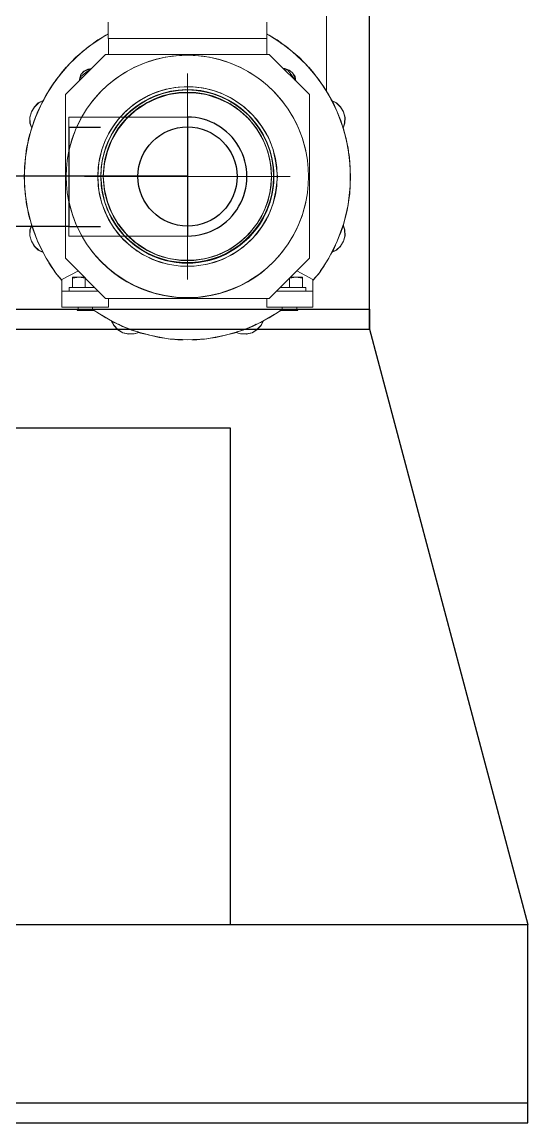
# Model space of a CAD drawing. Header units: inches. Extents: x 13 to 12015, y 11 to 4983.
# Drawn here: x 4611 to 4866, y 3334 to 3889 of the extents above; entities that cross this region are included whole.
import ezdxf

# ---------------------------------------------------------------- set-up
doc = ezdxf.new("R2010")
doc.units = ezdxf.units.IN
doc.header["$MEASUREMENT"] = 0
doc.layers.add('PDF _Геометрия', color=7, linetype='Continuous')

msp = doc.modelspace()

# ---------------------------------------------------------------- linework, layer by layer
for p, q in [((4786.39174, 3733.9176), (4786.39174, 4333.9176)), ((4694.72632, 3840.71697), (4694.72633, 3780.81021)), ((4634.81951, 3835.65763), (4650.85665, 3835.65764)), ((4634.81951, 3835.65763), (4634.81951, 3785.65763)), ((4694.57743, 3811.01755), (4194.57743, 3811.01755)), ((4634.81951, 3785.65763), (4574.35473, 3785.65763)), ((4634.81951, 3785.67897), (4650.85665, 3785.67897)), ((4366.38591, 3743.9176), (4786.39174, 3743.9176)), ((4786.39174, 3743.9176), (4786.39174, 3743.9176)), ((4786.39174, 3743.9176), (4786.39174, 3733.9176)), ((4194.57743, 3733.9176), (4786.39174, 3733.9176)), ((4786.39174, 3733.9176), (4866.38591, 3433.9176)), ((4194.57743, 3433.9176), (4866.38591, 3433.9176)), ((4866.38591, 3333.9176), (4866.38591, 3433.9176))]:
    msp.add_line(p, q)
for points in [[(4244.57743, 3433.9176), (4716.38591, 3433.9176), (4716.38591, 3683.9176), (4244.57743, 3683.9176)], [(4194.57743, 3333.9176), (4866.38591, 3333.9176), (4866.38591, 3343.9176), (4194.57743, 3343.9176)]]:
    msp.add_lwpolyline(points, close=True)
msp.add_circle((4694.72633, 3810.76359), 25)
msp.add_arc((4694.72633, 3810.76359), 29.95338, 270.0000062, 90.0000062)
at = {"layer": 'PDF _Геометрия', "lineweight": 9}
for points in [[(4764.76136, 3853.6209), (4764.76136, 3901.35623)], [(4734.62195, 3888.6384), (4734.62195, 3880.276), (4654.65656, 3880.276), (4654.65656, 3888.6384), (4654.65656, 3880.276), (4654.65656, 3888.6384), (4654.65656, 3880.276), (4734.62195, 3880.276)], [(4734.62188, 3880.276), (4734.62188, 3888.6384)], [(4654.65656, 3882.71511), (4653.61126, 3882.01825), (4645.5973, 3876.79175), (4638.28021, 3870.69417), (4631.65998, 3863.72551), (4625.91084, 3856.05998), (4621.20699, 3847.69759), (4617.37423, 3838.98677), (4614.58676, 3829.75329), (4613.01881, 3820.3456), (4612.32195, 3810.76369), (4612.49616, 3813.55115)], [(4654.65656, 3882.5409), (4649.43007, 3879.57922), (4641.76454, 3873.83008), (4634.79588, 3867.20985), (4628.6983, 3859.89276), (4623.47181, 3851.8788), (4619.11639, 3843.34219), (4615.80628, 3834.28292), (4613.54146, 3825.04945), (4612.49616, 3815.64176), (4612.49616, 3805.88563), (4613.54146, 3796.47794), (4615.80628, 3787.24447), (4619.11639, 3778.18521), (4623.47181, 3769.64859), (4628.6983, 3761.63464), (4631.31155, 3758.49874)], [(4643.68084, 3875.22375), (4645.59722, 3876.7917), (4647.68782, 3878.18543)], [(4644.02926, 3875.39796), (4645.5972, 3876.79169), (4647.51359, 3878.01121)], [(4651.1722, 3880.45021), (4653.61123, 3882.01816), (4654.65653, 3882.71503)], [(4651.1722, 3880.62442), (4653.61123, 3882.01815), (4654.65653, 3882.71502)], [(4654.8306, 3872.26204), (4654.8306, 3880.276), (4654.8306, 3872.43626)], [(4776.95643, 3810.7636), (4776.608, 3802.22699), (4775.21427, 3793.69038), (4772.94945, 3785.32799), (4769.81356, 3777.31403), (4765.98079, 3769.6485), (4761.27695, 3762.33141), (4757.96683, 3758.49865), (4760.7543, 3761.63454), (4765.98079, 3769.6485), (4770.16199, 3778.18511), (4773.4721, 3787.24437), (4775.73692, 3796.47785), (4776.78222, 3805.88554), (4776.78222, 3815.64167), (4775.73692, 3825.04936), (4773.4721, 3834.28283), (4770.16199, 3843.34209), (4765.98079, 3851.8787), (4760.7543, 3859.89266), (4754.4825, 3867.20975), (4747.51384, 3873.82999), (4739.84831, 3879.57913), (4734.62182, 3882.54081)], [(4738.10621, 3880.62451), (4735.8414, 3882.01825), (4734.62188, 3882.71511), (4735.8414, 3882.01825), (4738.10621, 3880.4503)], [(4734.62193, 3882.71503), (4735.84145, 3882.01816), (4743.85541, 3876.79167), (4751.1725, 3870.69408), (4757.79273, 3863.72543), (4763.36766, 3856.0599), (4768.24572, 3847.69751), (4772.07848, 3838.98668), (4774.69173, 3829.7532), (4776.4339, 3820.34551), (4776.95655, 3810.7636), (4776.78233, 3807.97614)], [(4741.59044, 3878.18549), (4743.85525, 3876.79176), (4745.77163, 3875.22381)], [(4741.76482, 3878.01128), (4743.85542, 3876.79176), (4745.42337, 3875.39803)], [(4654.8306, 3872.26201), (4653.43686, 3872.26201), (4633.22775, 3852.0529)], [(4653.43692, 3872.26201), (4633.2278, 3852.0529), (4653.43692, 3872.26201)], [(4653.43703, 3872.26213), (4633.22792, 3852.05301), (4633.22792, 3769.6486)], [(4636.36369, 3868.77774), (4638.28007, 3870.69412), (4640.02223, 3872.26207)], [(4653.43692, 3872.26201), (4735.84133, 3872.26201)], [(4654.8306, 3872.43631), (4654.8306, 3873.13318), (4654.8306, 3874.70113), (4654.8306, 3875.22378), (4654.8306, 3874.70113), (4654.8306, 3873.13318), (4654.8306, 3872.2621)], [(4654.83072, 3872.26201), (4734.62188, 3872.26201), (4734.62188, 3873.1331), (4734.62188, 3874.70105), (4734.62188, 3875.2237), (4734.62188, 3874.70105)], [(4734.62183, 3872.26201), (4735.84135, 3872.26201), (4756.22468, 3852.0529)], [(4734.62188, 3872.26201), (4734.62188, 3872.78466), (4734.62188, 3874.1784), (4734.62188, 3875.2237), (4734.62188, 3874.1784), (4734.62188, 3872.78466), (4734.62188, 3872.43623)], [(4734.62188, 3874.70112), (4734.62188, 3873.13318), (4734.62188, 3872.43631)], [(4735.84141, 3872.26213), (4756.22474, 3852.05301), (4756.22474, 3769.6486)], [(4756.22474, 3852.05301), (4735.84141, 3872.26213), (4756.22474, 3852.05301)], [(4749.25601, 3872.26201), (4751.17239, 3870.69407), (4752.91455, 3868.77768)], [(4636.53807, 3868.95195), (4638.10602, 3870.5199), (4639.84819, 3871.91363)], [(4749.60443, 3871.9136), (4751.17237, 3870.51986), (4752.74032, 3868.95192)], [(4629.91776, 3861.46068), (4631.65993, 3863.72549), (4633.57631, 3865.81609)], [(4630.09197, 3861.46068), (4631.65992, 3863.72549), (4633.5763, 3865.64187)], [(4645.94557, 3864.77082), (4645.77135, 3864.94504), (4643.33232, 3863.02866), (4640.89329, 3861.11228)], [(4641.06752, 3859.8927), (4640.8933, 3861.11222), (4641.06752, 3859.8927)], [(4641.06752, 3859.8927), (4640.8933, 3861.11222)], [(4645.77155, 3864.94502), (4643.33252, 3863.02864), (4640.89349, 3861.11226), (4641.0677, 3859.89274)], [(4645.77135, 3864.94504), (4645.94557, 3864.77082), (4645.77135, 3864.94504)], [(4645.94574, 3864.77083), (4645.77152, 3864.94505)], [(4694.72633, 3758.84707), (4694.72633, 3862.68011)], [(4748.73335, 3859.71847), (4746.99118, 3862.1575), (4745.0748, 3864.59653), (4743.85529, 3864.42232)], [(4743.85534, 3864.42232), (4745.07485, 3864.59654), (4743.85534, 3864.42232)], [(4743.85534, 3864.42232), (4745.07485, 3864.59654)], [(4748.73338, 3859.37006), (4748.73338, 3859.71849), (4746.99121, 3862.15752), (4745.07483, 3864.59656)], [(4755.87632, 3865.81609), (4757.7927, 3863.72549), (4759.36065, 3861.46068)], [(4755.87632, 3865.64188), (4757.7927, 3863.7255), (4759.36065, 3861.46068)], [(4624.6913, 3853.79511), (4625.91082, 3856.05992), (4627.47876, 3858.15052)], [(4624.86551, 3854.14352), (4625.91081, 3856.05991), (4627.30454, 3857.97629)], [(4748.73338, 3859.37007), (4748.73338, 3859.71851)], [(4748.73338, 3859.71849), (4748.73338, 3859.37006), (4748.73338, 3859.71849)], [(4761.79962, 3858.15052), (4763.36757, 3856.05992), (4764.7613, 3853.79511)], [(4761.97383, 3857.97631), (4763.36756, 3856.05993), (4764.41286, 3854.14355)], [(4620.16168, 3845.25849), (4621.20698, 3847.69752), (4622.42649, 3849.78812)], [(4633.22792, 3852.05299), (4633.22792, 3769.64858), (4653.43703, 3749.26525)], [(4652.21745, 3810.7636), (4652.91432, 3804.31759), (4654.30805, 3798.0458), (4656.57287, 3792.47087), (4659.70876, 3786.89594), (4660.0572, 3786.54751), (4663.71574, 3781.84366), (4668.24537, 3777.66246), (4673.47187, 3774.17813), (4679.22101, 3771.39067), (4685.31859, 3769.47429), (4691.41617, 3768.60321), (4697.86218, 3768.60321), (4704.13397, 3769.47429), (4710.05734, 3771.39067), (4715.9807, 3774.17813), (4721.03298, 3777.66246), (4725.73683, 3781.84366), (4729.74381, 3786.89594), (4732.87971, 3792.47087), (4735.14452, 3798.0458), (4736.53825, 3804.31759), (4737.0609, 3810.7636), (4736.53825, 3817.38383), (4735.14452, 3823.48141), (4732.87971, 3829.23056), (4729.74381, 3834.63127), (4725.73683, 3839.68355), (4721.03298, 3843.86474), (4715.9807, 3847.34907), (4710.05734, 3850.13654), (4704.13397, 3852.05292), (4697.86218, 3852.924), (4691.41617, 3852.924), (4685.31859, 3852.05292), (4679.22101, 3850.13654), (4673.47187, 3847.34907), (4668.24537, 3843.86474), (4668.07116, 3843.86474)], [(4691.41617, 3853.09827), (4685.31859, 3852.05297), (4679.22101, 3850.3108), (4673.47187, 3847.52334)], [(4710.05729, 3850.31074), (4704.13393, 3852.05291), (4697.86213, 3853.0982), (4691.59034, 3853.0982)], [(4715.80638, 3847.52339), (4710.23145, 3850.31085)], [(4711.27693, 3852.92406), (4717.37451, 3849.96238), (4722.94944, 3846.12961), (4727.8275, 3841.59999), (4732.0087, 3836.19927), (4735.49303, 3830.45013), (4737.93206, 3824.35255)], [(4756.22474, 3769.64858), (4756.22474, 3852.05299)], [(4767.02608, 3849.78811), (4768.24559, 3847.69751), (4769.29089, 3845.25848)], [(4621.90377, 3849.09127), (4619.63896, 3847.87176), (4617.54836, 3845.78116), (4615.98041, 3843.34213), (4615.28354, 3840.72888), (4615.45776, 3837.59298), (4616.15463, 3835.15395)], [(4616.15468, 3835.15399), (4615.45782, 3837.59302), (4615.2836, 3840.5547), (4615.98047, 3843.34216), (4617.54842, 3845.7812), (4619.81323, 3847.87179), (4621.90383, 3849.09131)], [(4620.16168, 3845.4327), (4621.20698, 3847.69751), (4622.25228, 3849.43968)], [(4673.47189, 3847.52339), (4668.24539, 3843.86484), (4668.07118, 3843.86484)], [(4735.14451, 3823.48142), (4732.8797, 3829.23057), (4729.7438, 3834.63128), (4725.73682, 3839.68356), (4721.03297, 3843.86476), (4715.98069, 3847.5233)], [(4767.20046, 3849.43969), (4768.24576, 3847.69753), (4769.11685, 3845.43271)], [(4767.3745, 3849.09127), (4769.63931, 3847.87176), (4771.90413, 3845.78116), (4773.29786, 3843.34213), (4773.99472, 3840.55466), (4773.82051, 3837.59298), (4773.12364, 3835.15395)], [(4773.12376, 3835.15399), (4773.99484, 3837.59302), (4773.99484, 3840.72892), (4773.29798, 3843.34216), (4771.90425, 3845.7812), (4769.63943, 3847.87179), (4767.37462, 3849.09131)], [(4618.41948, 3841.42574), (4617.37418, 3838.98671), (4616.5031, 3836.19924), (4617.37418, 3838.98671), (4618.41948, 3841.59996)], [(4666.78392, 3840.71697), (4634.81949, 3840.71696)], [(4634.81951, 3810.65763), (4634.81951, 3818.48998), (4634.81951, 3825.68726), (4634.8195, 3832.03781), (4634.8195, 3836.69488), (4634.8195, 3839.65847), (4634.8195, 3840.71689), (4634.8195, 3839.65847), (4634.8195, 3836.69488), (4634.8195, 3835.63646)], [(4663.71581, 3839.68362), (4668.07122, 3843.6906), (4663.71581, 3839.68362), (4659.70883, 3834.63135), (4656.57293, 3829.23063), (4654.30812, 3823.48149), (4652.91438, 3817.38391), (4652.21752, 3810.76368)], [(4663.54142, 3839.68361), (4659.70866, 3834.63133), (4656.57276, 3829.23062), (4654.30795, 3823.48147)], [(4694.72632, 3840.71697), (4666.78391, 3840.71697)], [(4770.85886, 3841.59991), (4772.07838, 3838.98667), (4772.77524, 3836.1992)], [(4770.85886, 3841.4257), (4772.07838, 3838.98667), (4772.77524, 3836.19921)], [(4614.2382, 3827.31421), (4614.58664, 3829.75324), (4615.2835, 3832.36649)], [(4614.2382, 3827.66263), (4614.58664, 3829.92744), (4615.2835, 3832.19226)], [(4773.99481, 3832.36646), (4774.69168, 3829.75321), (4775.21433, 3827.31418)], [(4773.99481, 3832.19225), (4774.69168, 3829.92744), (4775.04011, 3827.66262)], [(4612.84453, 3817.73234), (4613.01874, 3820.34558), (4613.36718, 3822.78461)], [(4612.84453, 3818.42917), (4613.01874, 3820.51977), (4613.36718, 3822.43615)], [(4649.42993, 3810.7636), (4649.95258, 3817.73226), (4651.52052, 3824.17828)], [(4654.13376, 3823.30721), (4652.74003, 3817.38385)], [(4736.53819, 3817.38392), (4735.14445, 3823.30728)], [(4737.93204, 3824.17826), (4739.32577, 3817.73225), (4740.02264, 3810.76359), (4739.32577, 3803.79493), (4737.93204, 3797.34892)], [(4775.91129, 3822.78459), (4776.43394, 3820.34556), (4776.60816, 3817.73231)], [(4776.08532, 3822.43617), (4776.43376, 3820.51979), (4776.43376, 3818.42919)], [(4612.49611, 3808.15046), (4612.32189, 3810.76371), (4612.49611, 3813.37696)], [(4776.78216, 3813.55113), (4776.95638, 3810.76367)], [(4776.78216, 3813.37692), (4776.95638, 3810.76367)], [(4612.49611, 3807.97616), (4612.32189, 3810.76363)], [(4612.3219, 3810.7636), (4612.84455, 3802.22699), (4614.23828, 3793.69038), (4616.32888, 3785.32799), (4619.46478, 3777.31403), (4623.47176, 3769.6485), (4628.1756, 3762.33141), (4631.3115, 3758.49865)], [(4642.80979, 3810.7636), (4746.46862, 3810.7636)], [(4661.62512, 3779.92729), (4657.2697, 3785.32801), (4653.95959, 3791.07715), (4651.52056, 3797.17473), (4649.95261, 3803.79496), (4649.42996, 3810.76362)], [(4776.95655, 3810.7636), (4776.78233, 3808.15036)], [(4613.36716, 3798.74271), (4613.01872, 3801.18174), (4612.84451, 3803.79499)], [(4613.36716, 3799.26534), (4613.01872, 3801.0075), (4612.84451, 3803.27232)], [(4652.74008, 3804.31768), (4654.13381, 3798.2201)], [(4735.14451, 3798.21999), (4736.53824, 3804.31757)], [(4776.60813, 3803.79505), (4776.43391, 3801.1818), (4775.91126, 3798.74277)], [(4776.43374, 3803.27233), (4776.43374, 3801.00752), (4776.08531, 3799.26535)], [(4654.30814, 3798.04578), (4656.57296, 3792.47085), (4659.70886, 3786.89593), (4660.05729, 3786.54749)], [(4737.93204, 3797.17474), (4735.49301, 3791.07716), (4732.00868, 3785.32801), (4727.82748, 3779.9273), (4722.94942, 3775.39767), (4717.37449, 3771.56491), (4711.27691, 3768.60323)], [(4725.73685, 3782.01798), (4729.74383, 3786.89605), (4732.87972, 3792.47098), (4735.14454, 3798.0459)], [(4615.28346, 3789.16075), (4614.58659, 3791.774), (4614.23816, 3794.21303)], [(4615.28346, 3789.33496), (4614.58659, 3791.59977), (4614.23816, 3793.86459)], [(4775.21428, 3794.21309), (4774.69163, 3791.77406), (4773.99476, 3789.16081)], [(4775.04007, 3793.86458), (4774.69163, 3791.59977), (4773.99477, 3789.33495)], [(4615.28346, 3780.97264), (4615.45768, 3784.10854), (4616.15454, 3786.37335)], [(4616.15468, 3786.3734), (4615.45782, 3783.93437), (4615.2836, 3780.97269), (4615.98047, 3778.18522), (4617.54842, 3775.74619), (4619.63901, 3773.65559), (4621.90383, 3772.43608)], [(4660.05723, 3786.3734), (4663.54156, 3782.01798)], [(4767.3745, 3772.43602), (4769.63931, 3773.65554), (4771.90413, 3775.74614), (4773.29786, 3778.18517), (4773.99472, 3780.97263), (4773.99472, 3783.93431), (4773.12364, 3786.37334)], [(4773.12376, 3786.3734), (4773.82063, 3784.10858), (4773.99484, 3780.97269), (4773.29798, 3778.18522), (4771.90425, 3775.74619), (4769.63943, 3773.65559), (4767.37462, 3772.61029)], [(4621.90377, 3772.61023), (4619.81317, 3773.65553), (4617.54836, 3775.74613), (4615.98041, 3778.18516), (4615.28354, 3780.97262)], [(4633.22792, 3769.64858), (4633.22792, 3780.27579)], [(4633.22792, 3780.27571), (4633.22792, 3769.6485)], [(4634.81951, 3780.8102), (4666.78393, 3780.8102)], [(4711.10255, 3768.60324), (4704.83075, 3766.68686), (4698.03631, 3765.64156), (4691.24186, 3765.64156), (4684.62163, 3766.68686), (4678.17562, 3768.60324), (4672.07804, 3771.56492), (4666.50312, 3775.39768), (4661.62505, 3779.92731)], [(4663.71581, 3781.84369), (4668.24544, 3777.66249), (4673.47193, 3774.00394), (4679.22108, 3771.39069)], [(4666.78392, 3780.8102), (4694.72633, 3780.81021)], [(4715.98076, 3774.004), (4721.03304, 3777.66254), (4725.73689, 3781.84374)], [(4735.84141, 3749.26525), (4756.22474, 3769.64858), (4756.22474, 3780.27579)], [(4756.22474, 3780.27571), (4756.22474, 3769.6485)], [(4622.4264, 3771.7391), (4621.20688, 3773.82969), (4620.16159, 3776.26873)], [(4622.25219, 3772.08751), (4621.20689, 3773.82968), (4620.16159, 3776.09449)], [(4710.2315, 3771.39068), (4715.80643, 3774.00392)], [(4769.29098, 3776.26872), (4768.24568, 3773.82969), (4767.02616, 3771.73909)], [(4769.11677, 3776.09451), (4768.24569, 3773.82969), (4767.20039, 3772.08753)], [(4627.47865, 3763.37669), (4625.9107, 3765.46729), (4624.69119, 3767.7321)], [(4627.30444, 3763.55099), (4625.91071, 3765.46737), (4624.86541, 3767.38375)], [(4633.2278, 3769.64853), (4653.43692, 3749.26519), (4654.83065, 3749.26519)], [(4633.22792, 3769.64858), (4653.43703, 3749.26525), (4633.22792, 3769.64858)], [(4653.43694, 3749.26519), (4735.84135, 3749.26519), (4756.22468, 3769.64853)], [(4679.22098, 3771.21647), (4685.31856, 3769.4743), (4691.41614, 3768.429)], [(4691.59038, 3768.42903), (4697.86218, 3768.42903), (4704.13397, 3769.47433), (4710.05733, 3771.21649)], [(4735.84135, 3749.26519), (4756.22468, 3769.64853), (4735.84135, 3749.26519)], [(4764.76136, 3767.7321), (4763.36762, 3765.46729), (4761.79967, 3763.37669)], [(4764.41294, 3767.38368), (4763.36764, 3765.4673), (4761.9739, 3763.55092)], [(4639.67383, 3763.20248), (4631.31144, 3758.84707), (4631.31144, 3753.09792)], [(4639.67384, 3763.20248), (4631.31145, 3758.84707)], [(4639.67384, 3763.20248), (4631.31145, 3758.84707), (4639.67384, 3763.20248)], [(4749.77866, 3763.20254), (4757.96683, 3758.84712), (4757.96683, 3753.09798), (4754.30829, 3753.09798), (4757.96683, 3753.09798)], [(4749.77881, 3763.20248), (4757.96699, 3758.84707), (4749.77881, 3763.20248)], [(4749.77881, 3763.20248), (4757.96699, 3758.84707), (4757.96699, 3753.09792)], [(4630.09192, 3760.0666), (4631.31144, 3758.32444), (4629.9177, 3760.0666)], [(4631.31144, 3753.09798), (4631.31144, 3758.84712)], [(4631.31144, 3745.60665), (4631.31144, 3744.90978), (4631.31144, 3753.09796), (4631.31144, 3744.90978), (4631.31144, 3745.60665), (4631.31144, 3744.90978), (4631.31144, 3753.09796), (4631.31144, 3758.8471), (4631.31144, 3753.09796), (4631.31144, 3744.90978), (4639.49961, 3744.90978), (4631.31144, 3744.90978)], [(4636.71211, 3759.54399), (4636.71211, 3760.06664), (4636.71211, 3759.54399)], [(4636.71211, 3759.54399), (4636.71211, 3760.06664)], [(4640.02222, 3760.06662), (4637.58319, 3760.06662), (4636.71211, 3760.06662), (4636.71211, 3759.54397)], [(4640.02227, 3760.06662), (4642.4613, 3760.06662), (4642.63552, 3760.06662), (4641.76443, 3760.06662), (4640.02227, 3760.06662), (4638.2801, 3760.06662), (4637.06059, 3760.06662), (4636.71215, 3760.06662), (4637.06059, 3760.06662), (4638.10589, 3760.06662), (4639.84805, 3760.06662), (4637.58324, 3760.06662), (4636.71215, 3760.06662)], [(4642.63551, 3760.06662), (4640.02226, 3760.06662), (4636.71215, 3759.54397)], [(4636.7122, 3759.54399), (4640.02231, 3760.06664), (4643.15821, 3759.54399), (4640.02231, 3760.06664)], [(4642.63558, 3760.06662), (4640.02233, 3760.06662)], [(4746.64275, 3760.06662), (4749.43022, 3760.06662), (4746.1201, 3759.54397)], [(4746.12014, 3759.54399), (4749.43026, 3760.06664), (4752.74037, 3759.54399), (4752.74037, 3760.06664), (4751.86929, 3760.06664), (4749.43026, 3760.06664), (4752.74037, 3759.54399)], [(4746.64287, 3760.06662), (4749.43033, 3760.06662)], [(4752.74044, 3759.54401), (4752.74044, 3754.84016), (4746.64287, 3754.84016), (4752.74044, 3754.84016)], [(4749.43022, 3760.06662), (4751.86925, 3760.06662), (4752.74033, 3760.06662)], [(4752.74037, 3760.06666), (4752.74037, 3759.54401), (4752.74037, 3754.84016), (4752.74037, 3759.54401), (4752.74037, 3754.84016)], [(4757.96683, 3758.84707), (4757.96683, 3753.09792), (4757.96683, 3758.84707)], [(4649.60431, 3753.09798), (4631.31158, 3753.09798), (4649.60431, 3753.09798), (4647.3395, 3753.09798), (4644.72625, 3753.09798), (4641.76457, 3753.09798), (4639.15132, 3753.09798), (4636.88651, 3753.09798), (4635.49277, 3753.09798), (4634.97012, 3753.09798)], [(4634.96998, 3754.84016), (4635.84106, 3754.84016), (4635.49262, 3754.84016), (4634.96998, 3754.84016), (4635.49262, 3754.84016), (4636.88636, 3754.84016), (4639.15117, 3754.84016), (4641.76442, 3754.84016), (4644.7261, 3754.84016), (4647.33935, 3754.84016), (4647.862, 3754.84016)], [(4647.86203, 3754.84016), (4647.33938, 3754.84016), (4644.72614, 3754.84016), (4641.76446, 3754.84016), (4639.15121, 3754.84016), (4637.23483, 3754.84016), (4635.84109, 3754.84016), (4634.97001, 3754.84016), (4634.97001, 3753.098)], [(4648.03625, 3753.09798), (4647.33938, 3753.09798)], [(4757.9669, 3753.09796), (4757.9669, 3744.90978), (4734.62188, 3744.90978), (4734.62188, 3749.26519), (4735.8414, 3749.26519)], [(4739.84829, 3753.09798), (4741.93888, 3753.09798), (4744.72635, 3753.09798), (4747.51381, 3753.09798), (4750.30128, 3753.09798), (4752.39188, 3753.09798), (4753.78561, 3753.09798), (4754.30826, 3753.09798), (4754.30826, 3754.84014)], [(4741.93886, 3753.09798), (4740.54512, 3753.09798)], [(4753.43734, 3754.84016), (4754.30843, 3754.84016), (4753.43734, 3754.84016), (4752.04361, 3754.84016), (4750.30145, 3754.84016), (4747.6882, 3754.84016), (4744.5523, 3754.84016), (4741.93905, 3754.84016), (4741.4164, 3754.84016), (4741.93905, 3754.84016), (4744.72652, 3754.84016), (4747.51398, 3754.84016), (4750.30145, 3754.84016), (4752.39205, 3754.84016), (4753.78578, 3754.84016), (4754.30843, 3754.84016)], [(4757.96683, 3745.60665), (4757.96683, 3744.90978), (4749.77866, 3744.90978), (4757.96683, 3744.90978), (4757.96683, 3753.09796)], [(4754.30826, 3754.84016), (4753.78561, 3754.84016)], [(4631.31136, 3744.90978), (4654.8306, 3744.90978), (4654.8306, 3745.60665), (4654.8306, 3744.90978), (4654.8306, 3749.26519), (4654.8306, 3744.90978), (4646.81664, 3744.90978)], [(4631.31144, 3745.60662), (4631.31144, 3744.90975)], [(4631.31146, 3744.90978), (4639.49963, 3744.90978), (4639.1512, 3744.90978), (4639.49963, 3744.90978), (4639.1512, 3744.90978), (4639.49963, 3744.90978), (4639.49963, 3744.0387)], [(4639.49969, 3744.90978), (4639.32547, 3744.90978), (4638.80282, 3744.90978), (4639.32547, 3744.90978), (4640.71921, 3744.90978), (4643.15824, 3744.90978), (4645.77148, 3744.90978), (4647.16522, 3744.90978), (4647.68787, 3744.90978), (4647.16522, 3744.90978), (4646.81678, 3744.90978), (4654.83074, 3744.90978), (4646.81678, 3744.90978)], [(4646.81674, 3744.90978), (4647.33939, 3744.90978), (4646.81674, 3744.90978), (4645.24879, 3744.90978), (4643.15819, 3744.90978), (4641.24181, 3744.90978), (4639.67386, 3744.90978), (4639.15121, 3744.90978), (4639.49965, 3744.90978), (4639.15121, 3744.90978), (4640.0223, 3744.90978)], [(4646.81678, 3744.03873), (4646.46835, 3744.03873), (4645.07462, 3744.03873), (4643.15824, 3744.03873), (4641.41607, 3744.03873), (4640.02234, 3744.03873), (4639.49969, 3744.03873), (4640.02234, 3744.03873), (4641.41607, 3744.03873), (4643.15824, 3744.03873), (4645.07462, 3744.03873), (4646.46835, 3744.03873), (4646.81678, 3744.03873), (4646.81678, 3744.90982)], [(4640.54489, 3744.90978), (4641.93862, 3744.90978), (4643.15814, 3744.90978), (4644.55187, 3744.90978), (4645.9456, 3744.90978)], [(4646.46837, 3744.90978), (4647.33945, 3744.90978), (4646.8168, 3744.90978)], [(4646.81678, 3744.90978), (4647.33943, 3744.90978), (4646.81678, 3744.90978)], [(4646.81678, 3744.90978), (4647.33943, 3744.90978), (4646.81678, 3744.90978)], [(4654.8306, 3745.60665), (4654.8306, 3744.90978), (4654.8306, 3749.26519), (4734.62176, 3749.26519)], [(4654.8306, 3744.90978), (4654.8306, 3749.26519)], [(4654.8306, 3745.60662), (4654.8306, 3744.90975)], [(4742.46163, 3744.90978), (4734.62188, 3744.90978), (4734.62188, 3745.60665), (4734.62188, 3744.90978), (4734.62188, 3749.26519), (4734.62188, 3744.90978), (4734.62188, 3745.60665)], [(4734.62188, 3745.60662), (4734.62188, 3744.90975)], [(4734.62192, 3749.26519), (4734.62192, 3744.90978), (4742.46166, 3744.90978), (4741.93901, 3744.90978), (4742.63588, 3744.90978), (4744.02961, 3744.90978), (4746.12021, 3744.90978), (4748.21081, 3744.90978), (4749.60454, 3744.90978), (4750.30141, 3744.90978)], [(4742.46166, 3744.90978), (4734.62192, 3744.90978)], [(4757.96699, 3744.90978), (4749.77881, 3744.90978), (4750.30146, 3744.90978), (4749.77881, 3744.90978), (4749.95303, 3744.90978), (4750.47568, 3744.90978), (4749.95303, 3744.90978), (4748.5593, 3744.90978), (4746.12027, 3744.90978), (4743.68123, 3744.90978), (4742.11329, 3744.90978), (4741.76485, 3744.90978), (4742.11329, 3744.90978), (4742.46172, 3744.90978)], [(4742.81009, 3744.90978), (4741.93901, 3744.90978), (4742.46166, 3744.90978), (4742.46166, 3744.0387)], [(4742.46166, 3744.90978), (4741.93901, 3744.90978), (4742.46166, 3744.90978)], [(4742.46166, 3744.90978), (4741.93901, 3744.90978), (4742.46166, 3744.90978)], [(4749.77881, 3744.03873), (4749.25616, 3744.03873), (4748.03665, 3744.03873), (4746.12027, 3744.03873), (4744.20388, 3744.03873), (4742.98437, 3744.03873), (4742.46172, 3744.03873), (4742.98437, 3744.03873), (4744.20388, 3744.03873), (4746.12027, 3744.03873), (4748.03665, 3744.03873), (4749.25616, 3744.03873), (4749.77881, 3744.03873), (4749.77881, 3744.90982)], [(4743.33271, 3744.90978), (4744.72644, 3744.90978), (4746.12017, 3744.90978), (4747.51391, 3744.90978), (4748.90764, 3744.90978)], [(4749.43022, 3744.90978), (4750.3013, 3744.90978)], [(4757.96683, 3745.60662), (4757.96683, 3744.90975)], [(4639.49963, 3744.03873), (4639.1512, 3743.34187)], [(4647.33941, 3743.3419), (4646.81676, 3744.03876)], [(4646.99099, 3743.86452), (4649.43002, 3742.12236), (4657.79242, 3737.2443), (4666.50324, 3733.41153), (4675.5625, 3730.79828), (4684.9702, 3729.05612), (4694.72632, 3728.53347)], [(4647.68783, 3743.3419), (4647.16518, 3743.69033)], [(4647.51362, 3743.5161), (4647.16519, 3743.69032)], [(4647.1652, 3743.69031), (4653.61121, 3739.50912), (4661.27674, 3735.50214), (4669.2907, 3732.54046), (4677.65309, 3730.27564), (4686.01549, 3728.88191), (4694.72631, 3728.53348)], [(4653.61113, 3739.50911), (4651.1721, 3741.07706)], [(4653.61121, 3739.50907), (4656.05024, 3738.28956), (4653.61121, 3739.50907), (4651.17218, 3741.07702)], [(4742.28744, 3743.69022), (4735.84143, 3739.50903), (4728.1759, 3735.50205), (4720.16194, 3732.54036), (4711.79955, 3730.27555), (4703.26294, 3728.88182), (4694.72633, 3728.53338), (4704.48245, 3729.05603), (4713.89014, 3730.7982), (4722.77519, 3733.41145), (4731.48601, 3737.24421), (4739.84841, 3742.12227), (4742.28744, 3743.86444)], [(4733.4024, 3738.28953), (4735.84143, 3739.50905), (4738.10625, 3741.077), (4735.84143, 3739.50905), (4733.22819, 3738.28953)], [(4741.7648, 3743.5161), (4742.28745, 3743.69031), (4741.59059, 3743.34188)], [(4742.46166, 3744.03873), (4741.93901, 3743.34187)], [(4750.30126, 3743.3419), (4749.77861, 3744.03876)], [(4664.41265, 3734.28265), (4662.14783, 3735.15373), (4659.7088, 3736.37325)], [(4664.06423, 3734.45686), (4661.97363, 3735.15373), (4659.88303, 3736.37324)], [(4733.05383, 3738.11535), (4731.6601, 3735.67632), (4729.74371, 3733.58572), (4727.30468, 3732.01778), (4724.51722, 3731.32091), (4721.55554, 3731.49513), (4719.11651, 3732.19199), (4721.55554, 3731.49513), (4724.343, 3731.32091), (4727.30468, 3732.01778), (4729.74371, 3733.58572), (4731.83431, 3735.67632), (4732.87961, 3737.94114), (4731.83431, 3735.85054), (4729.74371, 3733.58572), (4727.30468, 3732.01778), (4724.51722, 3731.49513), (4721.38132, 3731.49513), (4719.11651, 3732.19199)], [(4719.11653, 3732.19196), (4721.55557, 3731.49509), (4724.51725, 3731.49509), (4727.30471, 3732.01774), (4729.56953, 3733.58569), (4731.66012, 3735.67629), (4732.87964, 3738.11532)], [(4729.56963, 3736.37316), (4727.30482, 3735.15365), (4724.86579, 3734.28257)], [(4729.39542, 3736.37316), (4727.30482, 3735.15365), (4725.38844, 3734.45678)], [(4673.47189, 3731.32091), (4671.03286, 3731.84356), (4668.76804, 3732.71464)], [(4673.29768, 3731.49512), (4671.20708, 3732.01777), (4669.2907, 3732.71464)], [(4683.22797, 3729.40452), (4680.44051, 3729.75295), (4677.65304, 3730.44982)], [(4683.05376, 3729.40452), (4680.44052, 3729.75295), (4677.65305, 3730.2756)], [(4692.46143, 3728.53338), (4689.84818, 3728.53338), (4686.8865, 3728.88182)], [(4692.11301, 3728.70768), (4689.84819, 3728.70768), (4687.06073, 3728.8819)], [(4702.56611, 3728.88189), (4699.43021, 3728.53346), (4696.81696, 3728.53346)], [(4702.21769, 3728.88189), (4699.43022, 3728.70768), (4697.33962, 3728.70768)], [(4711.79956, 3730.44987), (4709.0121, 3729.753), (4706.22463, 3729.40457)], [(4711.62535, 3730.27566), (4709.0121, 3729.75301), (4706.22464, 3729.40457)], [(4720.51039, 3732.71459), (4718.24557, 3731.84351), (4715.80654, 3731.32086)], [(4720.16179, 3732.71459), (4718.24541, 3732.01772), (4716.15481, 3731.49507)]]:
    msp.add_lwpolyline(points, dxfattribs=at)
for points in [[(4734.62188, 3888.6384), (4734.62188, 3880.276), (4734.62188, 3872.43626), (4734.62188, 3880.276), (4734.62188, 3872.26204), (4734.62188, 3880.276)], [(4734.62176, 3880.276), (4654.8306, 3880.276), (4654.8306, 3872.43626), (4654.8306, 3872.78469), (4654.8306, 3874.17842), (4654.8306, 3875.22372), (4654.8306, 3874.17842), (4654.8306, 3872.78469), (4654.8306, 3872.43626), (4654.8306, 3872.78469), (4654.8306, 3874.17842), (4654.8306, 3875.22372), (4654.8306, 3874.17842), (4654.8306, 3872.78469), (4654.8306, 3872.26204), (4654.8306, 3880.276)], [(4734.62188, 3872.26201), (4654.83072, 3872.26201), (4653.43699, 3872.26201), (4735.8414, 3872.26201)], [(4654.8306, 3872.43631), (4654.8306, 3873.13318), (4654.8306, 3874.70113), (4654.8306, 3875.22378), (4654.8306, 3874.70113), (4654.8306, 3873.13318)], [(4734.62188, 3872.43631), (4734.62188, 3872.78475), (4734.62188, 3874.17848), (4734.62188, 3875.22378), (4734.62188, 3874.17848), (4734.62188, 3872.78475)], [(4734.62188, 3872.43631), (4734.62188, 3873.13318), (4734.62188, 3874.70113), (4734.62188, 3875.22378), (4734.62188, 3874.70113), (4734.62188, 3873.13318)], [(4646.46827, 3865.29336), (4644.37767, 3864.94493), (4642.46129, 3863.89963), (4640.89334, 3862.15746), (4640.19647, 3859.89265), (4640.19647, 3859.02157), (4640.19647, 3859.89265), (4640.89334, 3862.15746), (4642.46129, 3863.89963), (4644.37767, 3864.94493)], [(4646.46826, 3865.29335), (4644.20344, 3864.59649), (4642.28706, 3863.55119), (4640.89333, 3862.15746), (4640.37068, 3860.06686), (4640.37068, 3859.19578), (4640.37068, 3860.06686), (4640.89333, 3862.15746), (4642.28706, 3863.55119), (4644.20344, 3864.59649)], [(4640.89349, 3861.11226), (4643.33252, 3863.02864), (4645.77155, 3864.94502), (4643.33252, 3863.02864)], [(4749.25608, 3858.84745), (4748.90765, 3861.11226), (4747.68814, 3863.02865), (4745.94597, 3864.42238), (4743.85537, 3865.29346), (4742.98429, 3865.29346), (4743.85537, 3865.29346), (4745.94597, 3864.42238), (4747.68814, 3863.02865), (4748.90765, 3861.11226)], [(4749.25608, 3859.02167), (4748.55922, 3861.28649), (4747.51392, 3863.20287), (4745.94597, 3864.42238), (4743.85537, 3865.11925), (4742.98429, 3865.11925), (4743.85537, 3865.11925), (4745.94597, 3864.42238), (4747.51392, 3863.20287), (4748.55922, 3861.28649)], [(4745.0748, 3864.59653), (4746.99118, 3862.1575), (4748.73335, 3859.71847), (4746.99118, 3862.1575)], [(4633.22792, 3852.05301), (4633.22792, 3769.6486), (4633.22792, 3780.27581), (4633.22792, 3769.6486)], [(4756.22474, 3769.64858), (4756.22474, 3852.05299), (4756.22474, 3769.64858), (4756.22474, 3780.27579)], [(4616.15468, 3835.15399), (4615.2836, 3837.59302), (4615.2836, 3840.5547), (4615.98047, 3843.34216), (4617.54842, 3845.95541), (4619.63901, 3847.87179), (4621.90383, 3849.09131), (4619.4648, 3847.87179), (4617.3742, 3845.7812), (4615.98047, 3843.34216), (4615.2836, 3840.5547), (4615.2836, 3837.76724)], [(4767.3745, 3849.09127), (4769.63931, 3847.87176), (4771.90413, 3845.95538), (4773.29786, 3843.34213), (4774.16894, 3840.55466), (4773.99472, 3837.59298), (4773.12364, 3835.15395), (4773.99472, 3837.7672), (4774.16894, 3840.55466), (4773.29786, 3843.34213), (4771.90413, 3845.78116), (4769.81353, 3847.87176)], [(4634.81951, 3785.67897), (4634.81951, 3784.83223), (4634.81951, 3781.65696), (4634.81951, 3780.81022), (4634.81951, 3781.65696), (4634.81951, 3784.83223), (4634.81951, 3789.4893), (4634.81951, 3795.62816), (4634.81951, 3803.03713), (4634.81951, 3810.65779), (4634.81951, 3804.30724), (4634.81951, 3798.16838), (4634.81951, 3793.08794), (4634.81951, 3789.06593), (4634.81951, 3786.52571)], [(4621.90377, 3772.43602), (4619.63896, 3773.65554), (4617.54836, 3775.57192), (4615.98041, 3778.18517), (4615.28354, 3780.97263), (4615.28354, 3783.93431), (4616.15463, 3786.37334), (4615.28354, 3783.93431), (4615.28354, 3780.97263), (4615.98041, 3778.18517), (4617.37414, 3775.74614), (4619.46474, 3773.65554)], [(4616.50302, 3785.328), (4617.37411, 3782.54053), (4618.41941, 3780.1015), (4617.37411, 3782.54053)], [(4773.12376, 3786.3734), (4773.99484, 3783.93437), (4774.16906, 3780.97269), (4773.29798, 3778.18522), (4771.90425, 3775.57197), (4769.63943, 3773.65559), (4767.37462, 3772.43608), (4769.81365, 3773.65559), (4771.90425, 3775.74619), (4773.29798, 3778.18522), (4774.16906, 3780.97269), (4773.99484, 3783.93437)], [(4770.85896, 3780.10156), (4772.07848, 3782.54059), (4772.77534, 3785.32805), (4772.07848, 3782.54059)], [(4636.71211, 3759.54401), (4636.71211, 3754.84016)], [(4636.71211, 3759.54401), (4636.71211, 3754.84016)], [(4642.63558, 3760.06662), (4640.7192, 3760.06662), (4638.97703, 3760.06662), (4638.28017, 3760.06662), (4638.97703, 3760.06662), (4640.7192, 3760.06662)], [(4642.63558, 3760.06662), (4640.54498, 3760.06662), (4638.97703, 3760.06662), (4638.45438, 3760.06662), (4638.97703, 3760.06662), (4640.54498, 3760.06662)], [(4643.15821, 3759.54401), (4643.15821, 3754.84016)], [(4746.12024, 3759.54401), (4746.12024, 3754.84016)], [(4746.64287, 3760.06662), (4746.81708, 3760.06662), (4749.43033, 3760.06662), (4751.17249, 3760.06662), (4752.39201, 3760.06662), (4752.74044, 3760.06662), (4752.21779, 3760.06662), (4750.99828, 3760.06662), (4749.43033, 3760.06662), (4747.51395, 3760.06662), (4746.64287, 3760.06662), (4748.73346, 3760.06662), (4750.47563, 3760.06662), (4750.99828, 3760.06662), (4750.47563, 3760.06662), (4748.73346, 3760.06662)], [(4746.64287, 3760.06662), (4748.55925, 3760.06662), (4750.47563, 3760.06662), (4750.99828, 3760.06662), (4750.47563, 3760.06662), (4748.55925, 3760.06662)], [(4752.74037, 3759.54397), (4752.74037, 3760.06662)], [(4757.96678, 3758.32446), (4759.36051, 3760.06662)], [(4631.31146, 3753.09798), (4634.97001, 3753.09798)], [(4641.9386, 3754.84016), (4636.71211, 3754.84016)], [(4647.86203, 3754.84016), (4643.85505, 3754.84016)], [(4757.96686, 3753.09798), (4739.84834, 3753.09798)], [(4744.5523, 3754.84016), (4741.4164, 3754.84016)], [(4757.96683, 3753.09796), (4757.96683, 3744.90978), (4757.96683, 3745.60665), (4757.96683, 3744.90978)], [(4637.06052, 3744.90978), (4639.49956, 3744.90978), (4637.06052, 3744.90978), (4634.62149, 3744.90978), (4633.22776, 3744.90978), (4632.70511, 3744.90978), (4633.22776, 3744.90978), (4634.62149, 3744.90978)], [(4632.70511, 3744.90978), (4633.22776, 3744.90978), (4634.44728, 3744.90978), (4637.06052, 3744.90978), (4639.67377, 3744.90978), (4641.0675, 3744.90978), (4641.41594, 3744.90978)], [(4639.49963, 3744.90978), (4639.32542, 3744.90978), (4638.80277, 3744.90978), (4639.32542, 3744.90978)], [(4646.81678, 3744.90978), (4647.16522, 3744.90978), (4647.68787, 3744.90978), (4647.16522, 3744.90978)], [(4734.62188, 3749.26519), (4735.8414, 3749.26519), (4653.43699, 3749.26519), (4654.83072, 3749.26519)], [(4742.46166, 3744.90978), (4742.11323, 3744.90978), (4741.7648, 3744.90978), (4742.11323, 3744.90978)], [(4756.57316, 3744.90978), (4747.86233, 3744.90978), (4748.38498, 3744.90978), (4749.6045, 3744.90978), (4752.21774, 3744.90978), (4754.83099, 3744.90978), (4756.22472, 3744.90978)], [(4749.77861, 3744.90978), (4750.30126, 3744.90978)], [(4749.77861, 3744.90978), (4750.30126, 3744.90978)], [(4752.21774, 3744.90978), (4754.65678, 3744.90978), (4756.22472, 3744.90978), (4756.57316, 3744.90978), (4756.22472, 3744.90978), (4754.65678, 3744.90978), (4752.21774, 3744.90978), (4749.77871, 3744.90978)], [(4749.77881, 3744.90978), (4749.95303, 3744.90978), (4750.47568, 3744.90978), (4749.95303, 3744.90978)], [(4643.15821, 3743.3419), (4641.24183, 3743.3419), (4639.67388, 3743.3419), (4639.15123, 3743.3419), (4639.67388, 3743.3419), (4641.24183, 3743.3419)], [(4643.15821, 3743.3419), (4645.24881, 3743.3419), (4646.81676, 3743.3419), (4647.33941, 3743.3419), (4646.81676, 3743.3419), (4645.24881, 3743.3419), (4643.15821, 3743.3419), (4641.24183, 3743.3419), (4639.67388, 3743.3419), (4639.15123, 3743.3419), (4639.67388, 3743.3419), (4641.24183, 3743.3419)], [(4643.15821, 3743.3419), (4645.24881, 3743.3419), (4646.81676, 3743.3419), (4647.33941, 3743.3419), (4646.81676, 3743.3419), (4645.24881, 3743.3419)], [(4746.12024, 3743.3419), (4744.02964, 3743.3419), (4742.63591, 3743.3419), (4741.93904, 3743.3419), (4742.63591, 3743.3419), (4744.02964, 3743.3419)], [(4746.12024, 3743.3419), (4748.21084, 3743.3419), (4749.60457, 3743.3419), (4750.30143, 3743.3419), (4749.60457, 3743.3419), (4748.21084, 3743.3419), (4746.12024, 3743.3419), (4744.02964, 3743.3419), (4742.63591, 3743.3419), (4741.93904, 3743.3419), (4742.63591, 3743.3419), (4744.02964, 3743.3419)], [(4746.12024, 3743.3419), (4748.21084, 3743.3419), (4749.60457, 3743.3419), (4750.30143, 3743.3419), (4749.60457, 3743.3419), (4748.21084, 3743.3419)], [(4656.39863, 3737.9411), (4657.61814, 3735.67629), (4659.53453, 3733.58569), (4662.14777, 3732.01774), (4664.93524, 3731.32088), (4667.89692, 3731.49509), (4670.16173, 3732.19196), (4667.89692, 3731.49509), (4664.93524, 3731.49509), (4662.14777, 3732.01774), (4659.70874, 3733.58569), (4657.61814, 3735.85051)], [(4670.33598, 3732.19198), (4667.72273, 3731.49512), (4664.93527, 3731.3209), (4662.1478, 3732.01777), (4659.53455, 3733.58572), (4657.61817, 3735.67631), (4656.39866, 3738.11535), (4657.61817, 3735.67631), (4659.70877, 3733.58572), (4662.1478, 3732.01777), (4664.76105, 3731.49512), (4667.89695, 3731.49512)]]:
    msp.add_lwpolyline(points, close=True, dxfattribs=at)
for points in [[(4755.70212, 3810.7636, 1.00142748), (4633.57634, 3810.7636, 1.00142748)], [(4662.84458, 3781.14685), (4658.66339, 3786.19913), (4655.35327, 3791.77406), (4653.08846, 3797.69742), (4651.69473, 3803.96921), (4650.99786, 3810.76366, 1.000734832), (4738.28046, 3810.7636, 1.000734832), (4650.99799, 3810.7636, -5.275350662)]]:
    msp.add_lwpolyline(points, format="xyb", close=True, dxfattribs=at)
for centre, radius in [((4694.69042, 3810.77046), 45.2605), ((4694.57219, 3810.84353), 43.57428), ((4694.65621, 3810.81143), 43.62427), ((4694.6182, 3810.88304), 42.40092), ((4694.66015, 3810.81843), 42.40088)]:
    msp.add_circle(centre, radius, dxfattribs=at)
for centre, radius, start, end in [((4694.63921, 3810.8241), 61.08339, 7.6463993, 172.3536007), ((4694.63921, 3810.84538), 45.18467, 68.631832, 162.6066004), ((4694.63924, 3810.9047), 61.11054, 187.8337304, 352.1662696)]:
    msp.add_arc(centre, radius, start, end, dxfattribs=at)

doc.saveas('drawing.dxf')
